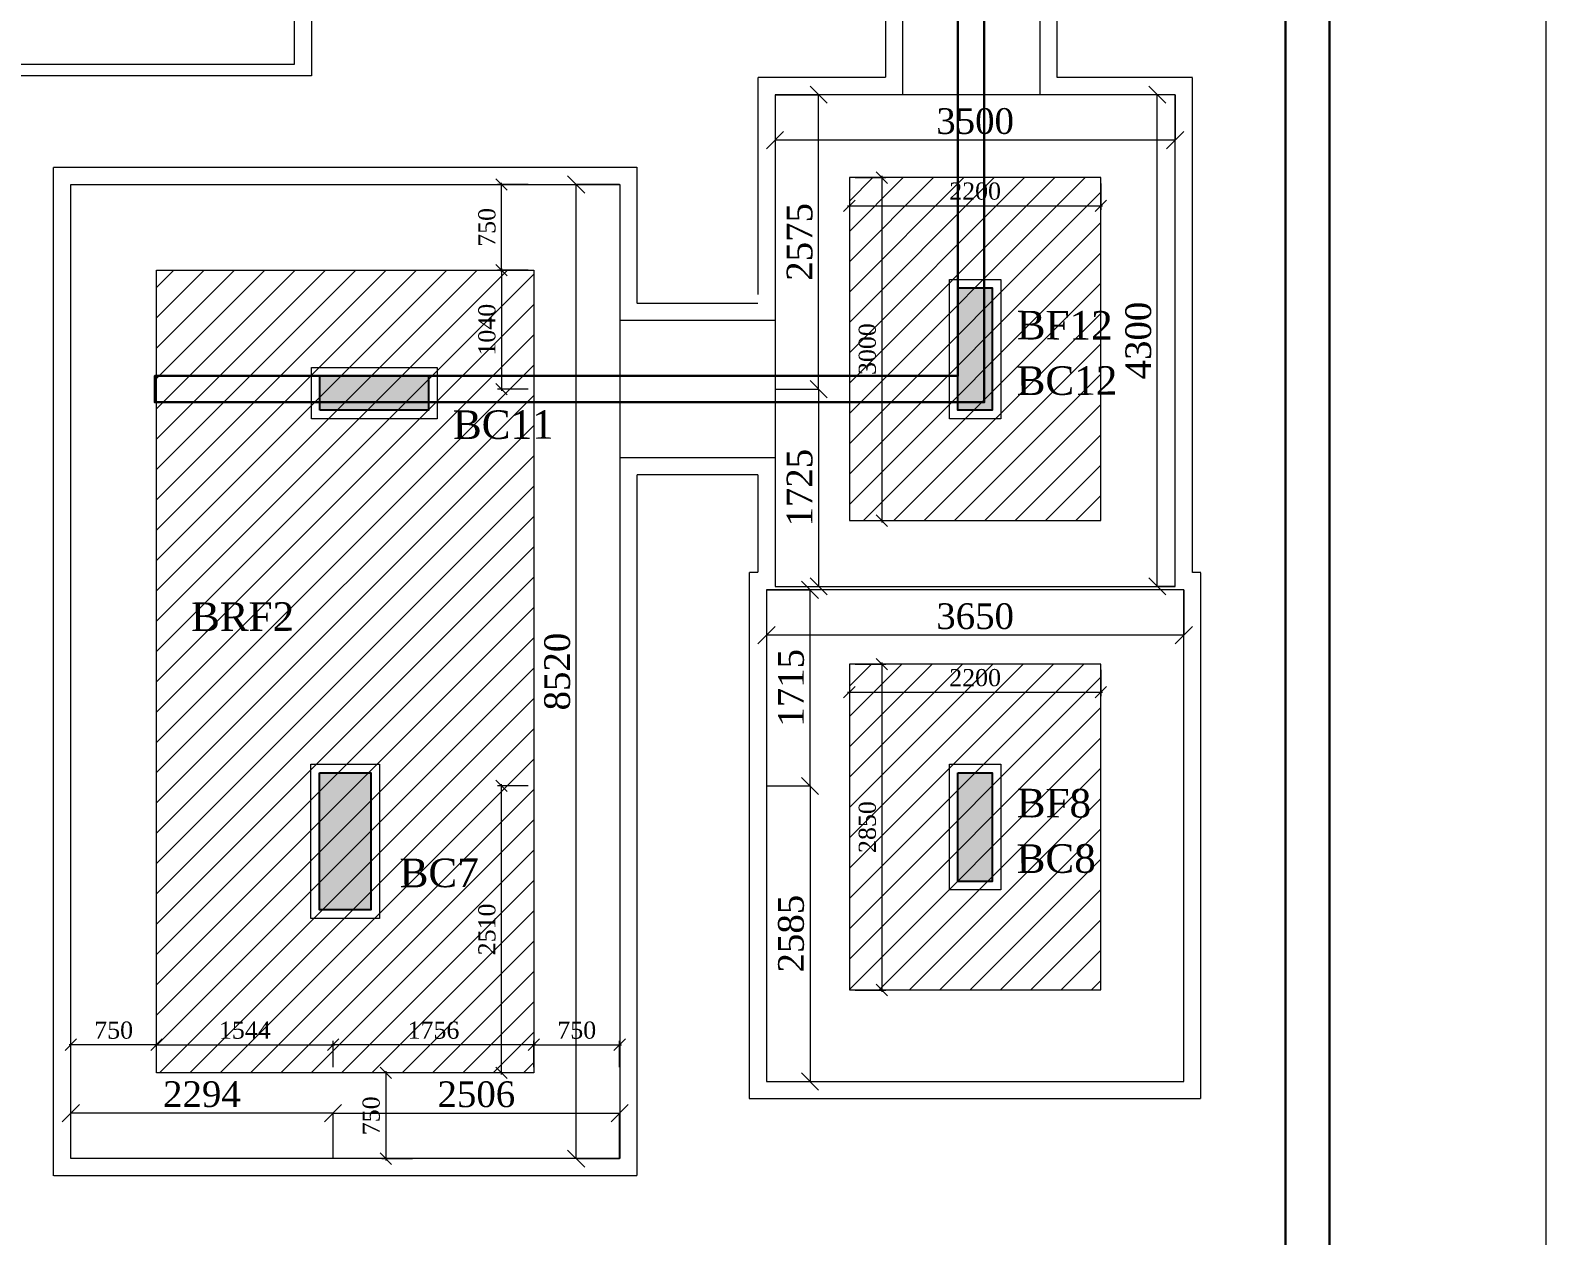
# Model space of a CAD drawing. Header units: inches. Extents: x 10943721 to 11147402, y -2794197 to -2693110.
# Drawn here: x 11032039 to 11045292, y -2724487 to -2713945 of the extents above; entities that cross this region are included whole.
import ezdxf

# ---------------------------------------------------------------- set-up
doc = ezdxf.new("R2010")
doc.units = ezdxf.units.IN
doc.header["$LTSCALE"] = 0.5
doc.header["$MEASUREMENT"] = 0
doc.header["$PDMODE"] = 34
doc.header["$PDSIZE"] = 50
doc.linetypes.add('HIDDEN', pattern=[9.525, 6.35, -3.175])
doc.layers.get('0').update_dxf_attribs({"lineweight": 0})
for name, color, linetype, lineweight in [('S-C0-UP TO B1', 4, 'Continuous', 30), ('S-C3-UP TO HP', 6, 'Continuous', 25), ('S-FOUND-PEDESTAL', 8, 'Continuous', 5), ('S-FOUND-TEXT COL', 7, 'Continuous', 0), ('S-FOUND-TEXT FOOTING', 7, 'Continuous', 0), ('S_FOUND_DIM', 7, 'Continuous', 9), ('S_FOUND_DIM-1', 7, 'Continuous', 9), ('S_FOUND_EXCAVATION', 253, 'HIDDEN', 5), ('S_FOUND_FOOTING', 7, 'Continuous', 15), ('S_FOUND_FOOTING-1', 7, 'Continuous', 9)]:
    doc.layers.add(name, color=color, linetype=linetype, lineweight=lineweight)
doc.layers.add('S_HATCH', color=250, linetype='Continuous', lineweight=5, transparency=0.5)
doc.styles.add('SHEET TEXT', font='times.ttf')
doc.styles.get("Standard").update_dxf_attribs({"font": 'times.ttf'})
doc.dimstyles.new('DIM FOOTING', dxfattribs={"dimtxt": 250, "dimasz": 150, "dimexe": 0.18, "dimexo": 0.0625, "dimgap": 50, "dimtad": 1, "dimtoh": 1, "dimdec": 0, "dimzin": 0, "dimdsep": 46, "dimtxsty": 'Standard', "dimblk": 'OBLIQUE', "dimcen": 0.09, "dimclrd": 256, "dimclre": 256, "dimclrt": 256, "dimadec": 0, "dimazin": 0, "dimtfac": 1, "dimtdec": 0, "dimtofl": 0, "dimtmove": 0, "dimatfit": 3, "dimfxl": 1, "dimtolj": 1, "dimtzin": 0, "dimlwd": -1, "dimlwe": -1, "dimarcsym": 0})
doc.dimstyles.new('S_DIM', dxfattribs={"dimtxt": 75, "dimasz": 35, "dimexe": 35, "dimexo": 50, "dimgap": 25, "dimtad": 1, "dimdec": 0, "dimzin": 0, "dimdsep": 46, "dimtxsty": 'Standard', "dimblk": 'OBLIQUE', "dimcen": 0.09, "dimdle": 15, "dimclrd": 256, "dimclre": 256, "dimclrt": 256, "dimadec": 0, "dimazin": 0, "dimtfac": 1, "dimtdec": 0, "dimtofl": 0, "dimtmove": 0, "dimatfit": 3, "dimfxl": 1, "dimtolj": 1, "dimtzin": 0, "dimlwd": -1, "dimlwe": -1, "dimarcsym": 0})

# ---------------------------------------------------------------- blocks, each defined once
blk = doc.blocks.new('_Oblique')
at = {"color": 0, "linetype": 'ByBlock', "lineweight": -2}
blk.add_line((-0.5, -0.5), (0.5, 0.5), dxfattribs=at)
blk = doc.blocks.new('*D160')
at = {"layer": 'Defpoints', "color": 0, "transparency": 16777216}
for p in [(11038477, -2718838), (11042127, -2718838), (11038477, -2719235)]:
    blk.add_point(p, dxfattribs=at)
at = {"layer": 'S_FOUND_DIM', "transparency": 16777216}
for p, q in [((11038477, -2718838), (11038477, -2719235)), ((11042127, -2718838), (11042127, -2719235)), ((11042127, -2719235), (11038477, -2719235))]:
    blk.add_line(p, q, dxfattribs=at)
at = {"layer": 'S_FOUND_DIM', "transparency": 16777216, "xscale": 150, "yscale": 150, "zscale": 150, "rotation": 180}
blk.add_blockref('_Oblique', (11038477, -2719235), dxfattribs=at)
at = {"layer": 'S_FOUND_DIM', "transparency": 16777216, "xscale": 150, "yscale": 150, "zscale": 150}
blk.add_blockref('_Oblique', (11042127, -2719235), dxfattribs=at)
at = {"layer": 'S_FOUND_DIM', "transparency": 16777216, "insert": (11040302, -2719070), "char_height": 225, "attachment_point": 5}
blk.add_mtext('\\A1;3650', dxfattribs=at)
blk = doc.blocks.new('*D161')
at = {"layer": 'Defpoints', "color": 0, "transparency": 16777216}
for p in [(11038477, -2718838), (11038858, -2718838), (11038477, -2720553)]:
    blk.add_point(p, dxfattribs=at)
at = {"layer": 'S_FOUND_DIM', "transparency": 16777216}
for p, q in [((11038477, -2718838), (11038858, -2718838)), ((11038858, -2720553), (11038858, -2718838)), ((11038477, -2720553), (11038858, -2720553))]:
    blk.add_line(p, q, dxfattribs=at)
at = {"layer": 'S_FOUND_DIM', "transparency": 16777216, "xscale": 150, "yscale": 150, "zscale": 150}
for p, rotation in [((11038858, -2718838), 90), ((11038858, -2720553), 270)]:
    blk.add_blockref('_Oblique', p, dxfattribs=dict(at, rotation=rotation))
at = {"layer": 'S_FOUND_DIM', "transparency": 16777216, "insert": (11038693, -2719695), "char_height": 225, "attachment_point": 5, "rotation": 90}
blk.add_mtext('\\A1;1715', dxfattribs=at)
blk = doc.blocks.new('*D162')
at = {"layer": 'Defpoints', "color": 0, "transparency": 16777216}
for p in [(11039202, -2719488), (11039202, -2722338), (11039486, -2722338)]:
    blk.add_point(p, dxfattribs=at)
at = {"layer": 'S_FOUND_DIM-1', "transparency": 16777216}
for p, q in [((11039252, -2719488), (11039521, -2719488)), ((11039486, -2719473), (11039486, -2722353)), ((11039252, -2722338), (11039521, -2722338))]:
    blk.add_line(p, q, dxfattribs=at)
at = {"layer": 'S_FOUND_DIM-1', "transparency": 16777216, "xscale": 100, "yscale": 100, "zscale": 100}
for p, rotation in [((11039486, -2719488), 90), ((11039486, -2722338), 270)]:
    blk.add_blockref('_Oblique', p, dxfattribs=dict(at, rotation=rotation))
at = {"layer": 'S_FOUND_DIM-1', "transparency": 16777216, "insert": (11039360, -2720913), "char_height": 150, "attachment_point": 5, "rotation": 90}
blk.add_mtext('\\A1;2850', dxfattribs=at)
blk = doc.blocks.new('*D163')
at = {"layer": 'Defpoints', "color": 0, "transparency": 16777216}
for p in [(11039202, -2719488), (11041402, -2719488), (11041402, -2719734)]:
    blk.add_point(p, dxfattribs=at)
at = {"layer": 'S_FOUND_DIM-1', "transparency": 16777216}
for p, q in [((11039202, -2719538), (11039202, -2719769)), ((11041402, -2719538), (11041402, -2719769)), ((11039187, -2719734), (11041417, -2719734))]:
    blk.add_line(p, q, dxfattribs=at)
at = {"layer": 'S_FOUND_DIM-1', "transparency": 16777216, "xscale": 100, "yscale": 100, "zscale": 100, "rotation": 180}
blk.add_blockref('_Oblique', (11039202, -2719734), dxfattribs=at)
at = {"layer": 'S_FOUND_DIM-1', "transparency": 16777216, "xscale": 100, "yscale": 100, "zscale": 100}
blk.add_blockref('_Oblique', (11041402, -2719734), dxfattribs=at)
at = {"layer": 'S_FOUND_DIM-1', "transparency": 16777216, "insert": (11040302, -2719607), "char_height": 150, "attachment_point": 5}
blk.add_mtext('\\A1;2200', dxfattribs=at)
blk = doc.blocks.new('*D166')
at = {"layer": 'Defpoints', "color": 0, "transparency": 16777216}
for p in [(11038552, -2714508), (11042052, -2714508), (11038552, -2714905)]:
    blk.add_point(p, dxfattribs=at)
at = {"layer": 'S_FOUND_DIM', "transparency": 16777216}
for p, q in [((11038552, -2714508), (11038552, -2714905)), ((11042052, -2714508), (11042052, -2714905)), ((11042052, -2714905), (11038552, -2714905))]:
    blk.add_line(p, q, dxfattribs=at)
at = {"layer": 'S_FOUND_DIM', "transparency": 16777216, "xscale": 150, "yscale": 150, "zscale": 150, "rotation": 180}
blk.add_blockref('_Oblique', (11038552, -2714905), dxfattribs=at)
at = {"layer": 'S_FOUND_DIM', "transparency": 16777216, "xscale": 150, "yscale": 150, "zscale": 150}
blk.add_blockref('_Oblique', (11042052, -2714905), dxfattribs=at)
at = {"layer": 'S_FOUND_DIM', "transparency": 16777216, "insert": (11040302, -2714740), "char_height": 225, "attachment_point": 5}
blk.add_mtext('\\A1;3500', dxfattribs=at)
blk = doc.blocks.new('*D167')
at = {"layer": 'Defpoints', "color": 0, "transparency": 16777216}
for p in [(11038552, -2714508), (11038933, -2714508), (11038552, -2717083)]:
    blk.add_point(p, dxfattribs=at)
at = {"layer": 'S_FOUND_DIM', "transparency": 16777216}
for p, q in [((11038552, -2714508), (11038933, -2714508)), ((11038933, -2717083), (11038933, -2714508)), ((11038552, -2717083), (11038933, -2717083))]:
    blk.add_line(p, q, dxfattribs=at)
at = {"layer": 'S_FOUND_DIM', "transparency": 16777216, "xscale": 150, "yscale": 150, "zscale": 150}
for p, rotation in [((11038933, -2714508), 90), ((11038933, -2717083), 270)]:
    blk.add_blockref('_Oblique', p, dxfattribs=dict(at, rotation=rotation))
at = {"layer": 'S_FOUND_DIM', "transparency": 16777216, "insert": (11038768, -2715795), "char_height": 225, "attachment_point": 5, "rotation": 90}
blk.add_mtext('\\A1;2575', dxfattribs=at)
blk = doc.blocks.new('*D168')
at = {"layer": 'Defpoints', "color": 0, "transparency": 16777216}
for p in [(11039202, -2715233), (11039202, -2718233), (11039486, -2718233)]:
    blk.add_point(p, dxfattribs=at)
at = {"layer": 'S_FOUND_DIM-1', "transparency": 16777216}
for p, q in [((11039486, -2715218), (11039486, -2718248)), ((11039252, -2715233), (11039521, -2715233)), ((11039252, -2718233), (11039521, -2718233))]:
    blk.add_line(p, q, dxfattribs=at)
at = {"layer": 'S_FOUND_DIM-1', "transparency": 16777216, "xscale": 100, "yscale": 100, "zscale": 100}
for p, rotation in [((11039486, -2715233), 90), ((11039486, -2718233), 270)]:
    blk.add_blockref('_Oblique', p, dxfattribs=dict(at, rotation=rotation))
at = {"layer": 'S_FOUND_DIM-1', "transparency": 16777216, "insert": (11039360, -2716733), "char_height": 150, "attachment_point": 5, "rotation": 90}
blk.add_mtext('\\A1;3000', dxfattribs=at)
blk = doc.blocks.new('*D169')
at = {"layer": 'Defpoints', "color": 0, "transparency": 16777216}
for p in [(11039202, -2715233), (11041402, -2715233), (11041402, -2715479)]:
    blk.add_point(p, dxfattribs=at)
at = {"layer": 'S_FOUND_DIM-1', "transparency": 16777216}
for p, q in [((11039202, -2715283), (11039202, -2715514)), ((11041402, -2715283), (11041402, -2715514)), ((11039187, -2715479), (11041417, -2715479))]:
    blk.add_line(p, q, dxfattribs=at)
at = {"layer": 'S_FOUND_DIM-1', "transparency": 16777216, "xscale": 100, "yscale": 100, "zscale": 100, "rotation": 180}
blk.add_blockref('_Oblique', (11039202, -2715479), dxfattribs=at)
at = {"layer": 'S_FOUND_DIM-1', "transparency": 16777216, "xscale": 100, "yscale": 100, "zscale": 100}
blk.add_blockref('_Oblique', (11041402, -2715479), dxfattribs=at)
at = {"layer": 'S_FOUND_DIM-1', "transparency": 16777216, "insert": (11040302, -2715352), "char_height": 150, "attachment_point": 5}
blk.add_mtext('\\A1;2200', dxfattribs=at)
blk = doc.blocks.new('*D276')
at = {"layer": 'Defpoints', "color": 0, "transparency": 16777216}
for p in [(11037193, -2723415), (11034687, -2723813), (11037193, -2723813)]:
    blk.add_point(p, dxfattribs=at)
at = {"layer": 'S_FOUND_DIM', "transparency": 16777216}
for p, q in [((11034687, -2723812), (11034687, -2723415)), ((11034687, -2723415), (11037193, -2723415)), ((11037193, -2723812), (11037193, -2723415))]:
    blk.add_line(p, q, dxfattribs=at)
at = {"layer": 'S_FOUND_DIM', "transparency": 16777216, "xscale": 150, "yscale": 150, "zscale": 150, "rotation": 180}
blk.add_blockref('_Oblique', (11034687, -2723415), dxfattribs=at)
at = {"layer": 'S_FOUND_DIM', "transparency": 16777216, "xscale": 150, "yscale": 150, "zscale": 150}
blk.add_blockref('_Oblique', (11037193, -2723415), dxfattribs=at)
at = {"layer": 'S_FOUND_DIM', "transparency": 16777216, "insert": (11035940, -2723251), "char_height": 225, "attachment_point": 5}
blk.add_mtext('\\A1;2506', dxfattribs=at)
blk = doc.blocks.new('*D277')
at = {"layer": 'Defpoints', "color": 0, "transparency": 16777216}
for p in [(11036813, -2715293), (11037193, -2715293), (11037193, -2723813)]:
    blk.add_point(p, dxfattribs=at)
at = {"layer": 'S_FOUND_DIM', "transparency": 16777216}
for p, q in [((11037193, -2715293), (11036812, -2715293)), ((11036813, -2723813), (11036813, -2715293)), ((11037193, -2723813), (11036812, -2723813))]:
    blk.add_line(p, q, dxfattribs=at)
at = {"layer": 'S_FOUND_DIM', "transparency": 16777216, "xscale": 150, "yscale": 150, "zscale": 150}
for p, rotation in [((11036813, -2715293), 90), ((11036813, -2723813), 270)]:
    blk.add_blockref('_Oblique', p, dxfattribs=dict(at, rotation=rotation))
at = {"layer": 'S_FOUND_DIM', "transparency": 16777216, "insert": (11036648, -2719553), "char_height": 225, "attachment_point": 5, "rotation": 90}
blk.add_mtext('\\A1;8520', dxfattribs=at)
blk = doc.blocks.new('*D278')
at = {"layer": 'Defpoints', "color": 0, "transparency": 16777216}
for p in [(11036160, -2720553), (11036443, -2720553), (11036443, -2723063)]:
    blk.add_point(p, dxfattribs=at)
at = {"layer": 'S_FOUND_DIM-1', "transparency": 16777216}
for p, q in [((11036393, -2720553), (11036125, -2720553)), ((11036160, -2723078), (11036160, -2720538)), ((11036393, -2723063), (11036125, -2723063))]:
    blk.add_line(p, q, dxfattribs=at)
at = {"layer": 'S_FOUND_DIM-1', "transparency": 16777216, "xscale": 100, "yscale": 100, "zscale": 100}
for p, rotation in [((11036160, -2720553), 90), ((11036160, -2723063), 270)]:
    blk.add_blockref('_Oblique', p, dxfattribs=dict(at, rotation=rotation))
at = {"layer": 'S_FOUND_DIM-1', "transparency": 16777216, "insert": (11036033, -2721808), "char_height": 150, "attachment_point": 5, "rotation": 90}
blk.add_mtext('\\A1;2510', dxfattribs=at)
blk = doc.blocks.new('*D279')
at = {"layer": 'Defpoints', "color": 0, "transparency": 16777216}
for p in [(11034687, -2722816), (11034687, -2723063), (11036443, -2723063)]:
    blk.add_point(p, dxfattribs=at)
at = {"layer": 'S_FOUND_DIM-1', "transparency": 16777216}
for p, q in [((11036458, -2722816), (11034672, -2722816)), ((11034687, -2723013), (11034687, -2722781)), ((11036443, -2723013), (11036443, -2722781))]:
    blk.add_line(p, q, dxfattribs=at)
at = {"layer": 'S_FOUND_DIM-1', "transparency": 16777216, "xscale": 100, "yscale": 100, "zscale": 100, "rotation": 180}
blk.add_blockref('_Oblique', (11034687, -2722816), dxfattribs=at)
at = {"layer": 'S_FOUND_DIM-1', "transparency": 16777216, "xscale": 100, "yscale": 100, "zscale": 100}
blk.add_blockref('_Oblique', (11036443, -2722816), dxfattribs=at)
at = {"layer": 'S_FOUND_DIM-1', "transparency": 16777216, "insert": (11035565, -2722690), "char_height": 150, "attachment_point": 5}
blk.add_mtext('\\A1;1756', dxfattribs=at)
blk = doc.blocks.new('*D280')
at = {"layer": 'Defpoints', "color": 0, "transparency": 16777216}
for p in [(11037193, -2722816), (11036443, -2723063), (11037193, -2723063)]:
    blk.add_point(p, dxfattribs=at)
at = {"layer": 'S_FOUND_DIM-1', "transparency": 16777216}
for p, q in [((11036428, -2722816), (11037208, -2722816)), ((11036443, -2723013), (11036443, -2722781)), ((11037193, -2723013), (11037193, -2722781))]:
    blk.add_line(p, q, dxfattribs=at)
at = {"layer": 'S_FOUND_DIM-1', "transparency": 16777216, "xscale": 100, "yscale": 100, "zscale": 100, "rotation": 180}
blk.add_blockref('_Oblique', (11036443, -2722816), dxfattribs=at)
at = {"layer": 'S_FOUND_DIM-1', "transparency": 16777216, "xscale": 100, "yscale": 100, "zscale": 100}
blk.add_blockref('_Oblique', (11037193, -2722816), dxfattribs=at)
at = {"layer": 'S_FOUND_DIM-1', "transparency": 16777216, "insert": (11036818, -2722690), "char_height": 150, "attachment_point": 5}
blk.add_mtext('\\A1;750', dxfattribs=at)
blk = doc.blocks.new('*D281')
at = {"layer": 'Defpoints', "color": 0, "transparency": 16777216}
for p in [(11035431, -2723063), (11035148, -2723813), (11035431, -2723813)]:
    blk.add_point(p, dxfattribs=at)
at = {"layer": 'S_FOUND_DIM-1', "transparency": 16777216}
for p, q in [((11035381, -2723063), (11035113, -2723063)), ((11035148, -2723048), (11035148, -2723828)), ((11035381, -2723813), (11035113, -2723813))]:
    blk.add_line(p, q, dxfattribs=at)
at = {"layer": 'S_FOUND_DIM-1', "transparency": 16777216, "xscale": 100, "yscale": 100, "zscale": 100}
for p, rotation in [((11035148, -2723063), 90), ((11035148, -2723813), 270)]:
    blk.add_blockref('_Oblique', p, dxfattribs=dict(at, rotation=rotation))
at = {"layer": 'S_FOUND_DIM-1', "transparency": 16777216, "insert": (11035021, -2723438), "char_height": 150, "attachment_point": 5, "rotation": 90}
blk.add_mtext('\\A1;750', dxfattribs=at)
blk = doc.blocks.new('*D282')
at = {"layer": 'Defpoints', "color": 0, "transparency": 16777216}
for p in [(11034687, -2722816), (11033143, -2723063), (11034687, -2723063)]:
    blk.add_point(p, dxfattribs=at)
at = {"layer": 'S_FOUND_DIM-1', "transparency": 16777216}
for p, q in [((11033128, -2722816), (11034702, -2722816)), ((11033143, -2723013), (11033143, -2722781)), ((11034687, -2723013), (11034687, -2722781))]:
    blk.add_line(p, q, dxfattribs=at)
at = {"layer": 'S_FOUND_DIM-1', "transparency": 16777216, "xscale": 100, "yscale": 100, "zscale": 100, "rotation": 180}
blk.add_blockref('_Oblique', (11033143, -2722816), dxfattribs=at)
at = {"layer": 'S_FOUND_DIM-1', "transparency": 16777216, "xscale": 100, "yscale": 100, "zscale": 100}
blk.add_blockref('_Oblique', (11034687, -2722816), dxfattribs=at)
at = {"layer": 'S_FOUND_DIM-1', "transparency": 16777216, "insert": (11033915, -2722690), "char_height": 150, "attachment_point": 5}
blk.add_mtext('\\A1;1544', dxfattribs=at)
blk = doc.blocks.new('*D283')
at = {"layer": 'Defpoints', "color": 0, "transparency": 16777216}
for p in [(11032393, -2722816), (11032393, -2723063), (11033143, -2723063)]:
    blk.add_point(p, dxfattribs=at)
at = {"layer": 'S_FOUND_DIM-1', "transparency": 16777216}
for p, q in [((11033158, -2722816), (11032378, -2722816)), ((11032393, -2723013), (11032393, -2722781)), ((11033143, -2723013), (11033143, -2722781))]:
    blk.add_line(p, q, dxfattribs=at)
at = {"layer": 'S_FOUND_DIM-1', "transparency": 16777216, "xscale": 100, "yscale": 100, "zscale": 100, "rotation": 180}
blk.add_blockref('_Oblique', (11032393, -2722816), dxfattribs=at)
at = {"layer": 'S_FOUND_DIM-1', "transparency": 16777216, "xscale": 100, "yscale": 100, "zscale": 100}
blk.add_blockref('_Oblique', (11033143, -2722816), dxfattribs=at)
at = {"layer": 'S_FOUND_DIM-1', "transparency": 16777216, "insert": (11032768, -2722690), "char_height": 150, "attachment_point": 5}
blk.add_mtext('\\A1;750', dxfattribs=at)
blk = doc.blocks.new('*D284')
at = {"layer": 'Defpoints', "color": 0, "transparency": 16777216}
for p in [(11036443, -2716043), (11036160, -2717083), (11036443, -2717083)]:
    blk.add_point(p, dxfattribs=at)
at = {"layer": 'S_FOUND_DIM-1', "transparency": 16777216}
for p, q in [((11036393, -2716043), (11036125, -2716043)), ((11036160, -2716028), (11036160, -2717098)), ((11036393, -2717083), (11036125, -2717083))]:
    blk.add_line(p, q, dxfattribs=at)
at = {"layer": 'S_FOUND_DIM-1', "transparency": 16777216, "xscale": 100, "yscale": 100, "zscale": 100}
for p, rotation in [((11036160, -2716043), 90), ((11036160, -2717083), 270)]:
    blk.add_blockref('_Oblique', p, dxfattribs=dict(at, rotation=rotation))
at = {"layer": 'S_FOUND_DIM-1', "transparency": 16777216, "insert": (11036033, -2716563), "char_height": 150, "attachment_point": 5, "rotation": 90}
blk.add_mtext('\\A1;1040', dxfattribs=at)
blk = doc.blocks.new('*D285')
at = {"layer": 'Defpoints', "color": 0, "transparency": 16777216}
for p in [(11036160, -2715293), (11036443, -2715293), (11036443, -2716043)]:
    blk.add_point(p, dxfattribs=at)
at = {"layer": 'S_FOUND_DIM-1', "transparency": 16777216}
for p, q in [((11036393, -2715293), (11036125, -2715293)), ((11036160, -2716058), (11036160, -2715278)), ((11036393, -2716043), (11036125, -2716043))]:
    blk.add_line(p, q, dxfattribs=at)
at = {"layer": 'S_FOUND_DIM-1', "transparency": 16777216, "xscale": 100, "yscale": 100, "zscale": 100}
for p, rotation in [((11036160, -2715293), 90), ((11036160, -2716043), 270)]:
    blk.add_blockref('_Oblique', p, dxfattribs=dict(at, rotation=rotation))
at = {"layer": 'S_FOUND_DIM-1', "transparency": 16777216, "insert": (11036033, -2715668), "char_height": 150, "attachment_point": 5, "rotation": 90}
blk.add_mtext('\\A1;750', dxfattribs=at)
blk = doc.blocks.new('*D286')
at = {"layer": 'Defpoints', "color": 0, "transparency": 16777216}
for p in [(11032393, -2723415), (11032393, -2723813), (11034687, -2723813)]:
    blk.add_point(p, dxfattribs=at)
at = {"layer": 'S_FOUND_DIM', "transparency": 16777216}
for p, q in [((11032393, -2723812), (11032393, -2723415)), ((11034687, -2723415), (11032393, -2723415)), ((11034687, -2723812), (11034687, -2723415))]:
    blk.add_line(p, q, dxfattribs=at)
at = {"layer": 'S_FOUND_DIM', "transparency": 16777216, "xscale": 150, "yscale": 150, "zscale": 150, "rotation": 180}
blk.add_blockref('_Oblique', (11032393, -2723415), dxfattribs=at)
at = {"layer": 'S_FOUND_DIM', "transparency": 16777216, "xscale": 150, "yscale": 150, "zscale": 150}
blk.add_blockref('_Oblique', (11034687, -2723415), dxfattribs=at)
at = {"layer": 'S_FOUND_DIM', "transparency": 16777216, "insert": (11033540, -2723250), "char_height": 225, "attachment_point": 5}
blk.add_mtext('\\A1;2294', dxfattribs=at)
blk = doc.blocks.new('*D287')
at = {"layer": 'Defpoints', "color": 0, "transparency": 16777216}
for p in [(11038477, -2720553), (11038477, -2723138), (11038858, -2723138)]:
    blk.add_point(p, dxfattribs=at)
at = {"layer": 'S_FOUND_DIM', "transparency": 16777216}
for p, q in [((11038477, -2720553), (11038858, -2720553)), ((11038858, -2720553), (11038858, -2723138)), ((11038477, -2723138), (11038858, -2723138))]:
    blk.add_line(p, q, dxfattribs=at)
at = {"layer": 'S_FOUND_DIM', "transparency": 16777216, "xscale": 150, "yscale": 150, "zscale": 150}
for p, rotation in [((11038858, -2720553), 90), ((11038858, -2723138), 270)]:
    blk.add_blockref('_Oblique', p, dxfattribs=dict(at, rotation=rotation))
at = {"layer": 'S_FOUND_DIM', "transparency": 16777216, "insert": (11038693, -2721845), "char_height": 225, "attachment_point": 5, "rotation": 90}
blk.add_mtext('\\A1;2585', dxfattribs=at)
blk = doc.blocks.new('*D288')
at = {"layer": 'Defpoints', "color": 0, "transparency": 16777216}
for p in [(11038552, -2717083), (11038552, -2718808), (11038933, -2718808)]:
    blk.add_point(p, dxfattribs=at)
at = {"layer": 'S_FOUND_DIM', "transparency": 16777216}
for p, q in [((11038552, -2717083), (11038933, -2717083)), ((11038933, -2717083), (11038933, -2718808)), ((11038552, -2718808), (11038933, -2718808))]:
    blk.add_line(p, q, dxfattribs=at)
at = {"layer": 'S_FOUND_DIM', "transparency": 16777216, "xscale": 150, "yscale": 150, "zscale": 150}
for p, rotation in [((11038933, -2717083), 90), ((11038933, -2718808), 270)]:
    blk.add_blockref('_Oblique', p, dxfattribs=dict(at, rotation=rotation))
at = {"layer": 'S_FOUND_DIM', "transparency": 16777216, "insert": (11038768, -2717945), "char_height": 225, "attachment_point": 5, "rotation": 90}
blk.add_mtext('\\A1;1725', dxfattribs=at)
blk = doc.blocks.new('*D300')
at = {"layer": 'Defpoints', "color": 0, "transparency": 16777216}
for p in [(11041895, -2714508), (11042052, -2714508), (11042052, -2718808)]:
    blk.add_point(p, dxfattribs=at)
at = {"layer": 'S_FOUND_DIM', "transparency": 16777216}
for p, q in [((11042052, -2714508), (11041894, -2714508)), ((11041895, -2718808), (11041895, -2714508)), ((11042052, -2718808), (11041894, -2718808))]:
    blk.add_line(p, q, dxfattribs=at)
at = {"layer": 'S_FOUND_DIM', "transparency": 16777216, "xscale": 150, "yscale": 150, "zscale": 150}
for p, rotation in [((11041895, -2714508), 90), ((11041895, -2718808), 270)]:
    blk.add_blockref('_Oblique', p, dxfattribs=dict(at, rotation=rotation))
at = {"layer": 'S_FOUND_DIM', "transparency": 16777216, "insert": (11041730, -2716658), "char_height": 225, "attachment_point": 5, "rotation": 90}
blk.add_mtext('\\A1;4300', dxfattribs=at)

msp = doc.modelspace()

# ---------------------------------------------------------------- hatches: boundary and pattern name
at = {"layer": 'S-C3-UP TO HP'}
h = msp.add_hatch(color=250, dxfattribs=at)
h.dxf.hatch_style = 1
h.paths.add_polyline_path([(11040152, -2716197.5), (11040452, -2716197.5), (11040452, -2717267.5), (11040152, -2717267.5)])
h = msp.add_hatch(color=250, dxfattribs=at)
h.dxf.hatch_style = 1
h.paths.add_polyline_path([(11034572, -2717267.5), (11034572, -2716967.5), (11035522, -2716967.5), (11035522, -2717267.5)])
h = msp.add_hatch(color=250, dxfattribs=at)
h.dxf.hatch_style = 1
h.paths.add_polyline_path([(11034568.4, -2720437.5), (11034568.4, -2721637.5), (11035018.4, -2721637.5), (11035018.4, -2720437.5)])
h = msp.add_hatch(color=250, dxfattribs=at)
h.dxf.hatch_style = 1
h.paths.add_polyline_path([(11040152, -2720437.5), (11040452, -2720437.5), (11040452, -2721387.5), (11040152, -2721387.5)])
at = {"layer": 'S_HATCH'}
h = msp.add_hatch(dxfattribs=at)
h.set_pattern_fill('ANSI31', color=250, scale=1500)
h.paths.add_polyline_path([(11039477, -2708442.5), (11039477, -2710742.5), (11041127, -2710742.5), (11041127, -2708442.5)])
h.paths.add_polyline_path([(11039477, -2702502.5), (11039477, -2704802.5), (11041127, -2704802.5), (11041127, -2702502.5)])
h.paths.add_polyline_path([(11036443.4, -2716042.5), (11036443.4, -2723062.5), (11033143.4, -2723062.5), (11033143.4, -2716042.5)])
h.paths.add_polyline_path([(11028467, -2711292.5), (11033747, -2711292.5), (11033747, -2713392.5), (11028467, -2713392.5)])
h.paths.add_polyline_path([(11030092, -2704737.5), (11032742, -2704737.5), (11032742, -2702737.5), (11030092, -2702737.5)])
h.paths.add_polyline_path([(11039477, -2695302.5), (11039477, -2697602.5), (11041127, -2697602.5), (11041127, -2695302.5)])
h.paths.add_polyline_path([(11035762, -2697127.5), (11038312, -2697127.5), (11038312, -2695227.5), (11035762, -2695227.5)])
h.paths.add_polyline_path([(11030792, -2697127.5), (11033342, -2697127.5), (11033342, -2695227.5), (11030792, -2695227.5)])
h.paths.add_polyline_path([(11025892, -2697127.5), (11028442, -2697127.5), (11028442, -2695227.5), (11025892, -2695227.5)])
h.paths.add_polyline_path([(11020962, -2697127.5), (11023512, -2697127.5), (11023512, -2695227.5), (11020962, -2695227.5)])
h.paths.add_polyline_path([(11020812, -2706587.5), (11024212, -2706587.5), (11024212, -2704387.5), (11020812, -2704387.5)])
h.paths.add_polyline_path([(11020812, -2710417.5), (11024212, -2710417.5), (11024212, -2708217.5), (11020812, -2708217.5)])
h.paths.add_polyline_path([(11020812, -2715232.5), (11020812, -2718232.5), (11023012, -2718232.5), (11023012, -2715232.5)])
h.paths.add_polyline_path([(11039202, -2715232.5), (11039202, -2718232.5), (11041402, -2718232.5), (11041402, -2715232.5)])
h.paths.add_polyline_path([(11025767, -2716042.5), (11025767, -2723062.5), (11029067, -2723062.5), (11029067, -2716042.5)])
h.paths.add_polyline_path([(11039202, -2719487.5), (11039202, -2722337.5), (11041402, -2722337.5), (11041402, -2719487.5)])
h.paths.add_polyline_path([(11020812, -2719487.5), (11020812, -2722337.5), (11023012, -2722337.5), (11023012, -2719487.5)])
h.paths.add_polyline_path([(11039102, -2728387.5), (11039102, -2731137.5), (11041352, -2731137.5), (11041352, -2728387.5)])
h.paths.add_polyline_path([(11020862, -2728387.5), (11020862, -2731137.5), (11023112, -2731137.5), (11023112, -2728387.5)])

# ---------------------------------------------------------------- linework, layer by layer
at = {"color": 1}
msp.add_lwpolyline([(11016019.1, -2693110.2), (11045291.9, -2693110.2), (11045291.9, -2787453.4), (11016019.1, -2787453.4)], close=True, dxfattribs=at)
at = {"layer": 'S-C0-UP TO B1'}
for points in [[(11043402, -2785947.5), (11043402, -2694127.5), (11017527.3, -2694127.5), (11017527.3, -2785947.5)], [(11043016.5, -2785544.7), (11043016.5, -2694524.7), (11017941.7, -2694524.7), (11017941.7, -2785544.7)]]:
    msp.add_lwpolyline(points, close=True, dxfattribs=at)
at = {"layer": 'S-C0-UP TO B1', "color": 7}
msp.add_lwpolyline([(11032872, -2712467.5), (11034682, -2712467.5, 0.4142136), (11036682, -2710467.5), (11036682, -2696327.5), (11040152, -2696327.5), (11040152, -2716967.5), (11033127, -2716967.5), (11033127, -2717197.5), (11040382, -2717197.5), (11040382, -2696097.5), (11036452, -2696097.5), (11036452, -2710467.5, -0.4142136), (11034682, -2712237.5), (11032872, -2712237.5)], format="xyb", dxfattribs=at)
at = {"layer": 'S-C3-UP TO HP'}
for points in [[(11040152, -2716197.5), (11040452, -2716197.5), (11040452, -2717267.5), (11040152, -2717267.5)], [(11034572, -2717267.5), (11034572, -2716967.5), (11035522, -2716967.5), (11035522, -2717267.5)], [(11040152, -2720437.5), (11040452, -2720437.5), (11040452, -2721387.5), (11040152, -2721387.5)]]:
    msp.add_lwpolyline(points, close=True, dxfattribs=at)
at = {"layer": 'S-C3-UP TO HP', "color": 4}
msp.add_lwpolyline([(11034568.4, -2720437.5), (11035018.4, -2720437.5), (11035018.4, -2721637.5), (11034568.4, -2721637.5)], close=True, dxfattribs=at)
at = {"layer": 'S-FOUND-PEDESTAL'}
for points in [[(11040077, -2716122.5), (11040527, -2716122.5), (11040527, -2717342.5), (11040077, -2717342.5)], [(11034497, -2717342.5), (11034497, -2716892.5), (11035597, -2716892.5), (11035597, -2717342.5)], [(11034493.4, -2720362.5), (11035093.4, -2720362.5), (11035093.4, -2721712.5), (11034493.4, -2721712.5)], [(11040077, -2720362.5), (11040527, -2720362.5), (11040527, -2721462.5), (11040077, -2721462.5)]]:
    msp.add_lwpolyline(points, close=True, dxfattribs=at)
at = {"layer": 'S_FOUND_EXCAVATION'}
for points in [[(11034497, -2713367.5), (11034497, -2714342.5), (11027717, -2714342.5), (11027717, -2710692.5)], [(11039517, -2711617.5), (11039517, -2714357.5)], [(11041017, -2711617.5), (11041017, -2714357.5)], [(11039517, -2714357.5), (11038402, -2714357.5), (11038402, -2716257.5)], [(11042202, -2718687.5), (11042202, -2714357.5), (11041017, -2714357.5)], [(11037343.4, -2717832.5), (11037343.4, -2723962.5), (11032243.4, -2723962.5), (11032243.4, -2715142.5), (11037343.4, -2715142.5), (11037343.4, -2716332.5)], [(11038402, -2716332.5), (11037343.4, -2716332.5)], [(11038402, -2717832.5), (11037343.4, -2717832.5)], [(11038402, -2717832.5), (11038402, -2718687.5)], [(11038402, -2718687.5), (11038327, -2718687.5), (11038327, -2723287.5), (11042277, -2723287.5), (11042277, -2718687.5), (11042202, -2718687.5)]]:
    msp.add_lwpolyline(points, dxfattribs=at)
at = {"layer": 'S_FOUND_FOOTING', "color": 4}
msp.add_lwpolyline([(11034347, -2713217.5), (11034347, -2714242.5), (11027867, -2714242.5), (11027867, -2710692.5), (11034347, -2710692.5), (11034347, -2711417.5)], dxfattribs=at)
at = {"layer": 'S_FOUND_FOOTING', "color": 31}
for points in [[(11039667, -2711467.5), (11039667, -2714507.5)], [(11040867, -2711467.5), (11040867, -2714507.5)], [(11038552, -2716482.5), (11037193.4, -2716482.5)], [(11038552, -2717682.5), (11037193.4, -2717682.5)]]:
    msp.add_lwpolyline(points, dxfattribs=at)
at = {"layer": 'S_FOUND_FOOTING', "color": 11}
msp.add_lwpolyline([(11038552, -2714507.5), (11038552, -2718807.5), (11042052, -2718807.5), (11042052, -2714507.5)], close=True, dxfattribs=at)
at = {"layer": 'S_FOUND_FOOTING', "color": 202}
msp.add_lwpolyline([(11037193.4, -2715292.5), (11037193.4, -2723812.5), (11032393.4, -2723812.5), (11032393.4, -2715292.5)], close=True, dxfattribs=at)
at = {"layer": 'S_FOUND_FOOTING', "color": 4}
msp.add_lwpolyline([(11038477, -2718837.5), (11038477, -2723137.5), (11042127, -2723137.5), (11042127, -2718837.5)], close=True, dxfattribs=at)
at = {"layer": 'S_FOUND_FOOTING-1', "color": 11}
msp.add_lwpolyline([(11039202, -2715232.5), (11039202, -2718232.5), (11041402, -2718232.5), (11041402, -2715232.5)], close=True, dxfattribs=at)
at = {"layer": 'S_FOUND_FOOTING-1', "color": 202}
msp.add_lwpolyline([(11036443.4, -2716042.5), (11036443.4, -2723062.5), (11033143.4, -2723062.5), (11033143.4, -2716042.5)], close=True, dxfattribs=at)
at = {"layer": 'S_FOUND_FOOTING-1', "color": 4}
msp.add_lwpolyline([(11039202, -2719487.5), (11039202, -2722337.5), (11041402, -2722337.5), (11041402, -2719487.5)], close=True, dxfattribs=at)

# ---------------------------------------------------------------- texts
at = {"layer": 'S-FOUND-TEXT COL', "color": 6, "style": 'SHEET TEXT'}
for s, p in [('BC12', (11040665.2, -2717134.3)), ('BC11', (11035735.2, -2717519.3)), ('BC8', (11040665.2, -2721314.3))]:
    msp.add_text(s, height=250, rotation=0.15396, dxfattribs=at).set_placement(p)
at = {"layer": 'S-FOUND-TEXT COL', "color": 4, "style": 'SHEET TEXT'}
msp.add_text('BC7', height=250, rotation=0.15396, dxfattribs=at).set_placement((11035269.1, -2721439.3))
at = {"layer": 'S-FOUND-TEXT FOOTING', "color": 11, "style": 'SHEET TEXT'}
msp.add_text('BF12', height=250, rotation=359.84604, dxfattribs=at).set_placement((11040665.2, -2716647.8))
at = {"layer": 'S-FOUND-TEXT FOOTING', "color": 202, "style": 'SHEET TEXT'}
msp.add_text('BRF2', height=250, rotation=0.15396, dxfattribs=at).set_placement((11033444.6, -2719198.9))
at = {"layer": 'S-FOUND-TEXT FOOTING', "color": 4, "style": 'SHEET TEXT'}
msp.add_text('BF8', height=250, rotation=359.84604, dxfattribs=at).set_placement((11040665.2, -2720827.8))

# ---------------------------------------------------------------- dimensions: what is measured, and where the dimension line sits
at = {"layer": 'S_FOUND_DIM'}
for base, p1, p2, angle, picture, middle in [((11038552, -2714904.9), (11042052, -2714507.5), (11038552, -2714507.5), 180, '*D166', (11040302, -2714740.4)), ((11038932.9, -2714507.5), (11038552, -2717082.5), (11038552, -2714507.5), 90, '*D167', (11038768.1, -2715795)), ((11041894.5, -2714507.5), (11042052, -2718807.5), (11042052, -2714507.5), 90, '*D300', (11041730.1, -2716657.5)), ((11036812.5, -2715292.5), (11037193.4, -2723812.5), (11037193.4, -2715292.5), 90, '*D277', (11036648.1, -2719552.5)), ((11038932.9, -2718807.5), (11038552, -2717082.5), (11038552, -2718807.5), 270, '*D288', (11038768.1, -2717945)), ((11038857.9, -2718837.5), (11038477, -2720552.5), (11038477, -2718837.5), 90, '*D161', (11038693.1, -2719695)), ((11038477, -2719234.9), (11042127, -2718837.5), (11038477, -2718837.5), 180, '*D160', (11040302, -2719070.4)), ((11038857.9, -2723137.5), (11038477, -2720552.5), (11038477, -2723137.5), 270, '*D287', (11038693.4, -2721845)), ((11032393.4, -2723415.1), (11034687, -2723812.5), (11032393.4, -2723812.5), 180, '*D286', (11033540.2, -2723250.4))]:
    dim = msp.add_linear_dim(base=base, p1=p1, p2=p2, angle=angle, dimstyle='DIM FOOTING', override={"dimtxt": 225}, dxfattribs=at)
    dim.commit()
    dim.dimension.update_dxf_attribs({"geometry": picture, "text_midpoint": middle})
dim = msp.add_linear_dim(base=(11037193.4, -2723415.1), p1=(11034687, -2723812.5), p2=(11037193.4, -2723812.5), dimstyle='DIM FOOTING', override={"dimtxt": 225}, dxfattribs=at)
dim.commit()
dim.dimension.update_dxf_attribs({"geometry": '*D276', "text_midpoint": (11035940.2, -2723250.7)})
at = {"layer": 'S_FOUND_DIM-1', "color": 2}
for base, p1, p2, angle, picture, middle in [((11039485.9, -2718232.5), (11039202, -2715232.5), (11039202, -2718232.5), 90, '*D168', (11039359.6, -2716732.5)), ((11036159.5, -2715292.5), (11036443.4, -2716042.5), (11036443.4, -2715292.5), 270, '*D285', (11036033, -2715667.5)), ((11041402, -2715478.6), (11039202, -2715232.5), (11041402, -2715232.5), 180, '*D169', (11040302, -2715352.3)), ((11036159.5, -2717082.5), (11036443.4, -2716042.5), (11036443.4, -2717082.5), 90, '*D284', (11036033.2, -2716562.5)), ((11039485.9, -2722337.5), (11039202, -2719487.5), (11039202, -2722337.5), 90, '*D162', (11039359.6, -2720912.5)), ((11041402, -2719733.6), (11039202, -2719487.5), (11041402, -2719487.5), 180, '*D163', (11040302, -2719607.3)), ((11036159.5, -2720552.5), (11036443.4, -2723062.5), (11036443.4, -2720552.5), 270, '*D278', (11036033.2, -2721807.5)), ((11034687, -2722816.4), (11033143.4, -2723062.5), (11034687, -2723062.5), 180, '*D282', (11033915.2, -2722690.1)), ((11037193.4, -2722816.4), (11036443.4, -2723062.5), (11037193.4, -2723062.5), 180, '*D280', (11036818.4, -2722689.9)), ((11035147.5, -2723812.5), (11035431.4, -2723062.5), (11035431.4, -2723812.5), 90, '*D281', (11035021, -2723437.5))]:
    dim = msp.add_linear_dim(base=base, p1=p1, p2=p2, angle=angle, dimstyle='S_DIM', override={"dimtxt": 150, "dimasz": 100, "dimgap": 50, "dimarcsym": 1}, dxfattribs=at)
    dim.commit()
    dim.dimension.update_dxf_attribs({"geometry": picture, "text_midpoint": middle})
for base, p1, p2, picture, middle in [((11032393.4, -2722816.4), (11033143.4, -2723062.5), (11032393.4, -2723062.5), '*D283', (11032768.4, -2722689.9)), ((11034687, -2722816.4), (11036443.4, -2723062.5), (11034687, -2723062.5), '*D279', (11035565.2, -2722689.9))]:
    dim = msp.add_linear_dim(base=base, p1=p1, p2=p2, dimstyle='S_DIM', override={"dimtxt": 150, "dimasz": 100, "dimgap": 50, "dimarcsym": 1}, dxfattribs=at)
    dim.commit()
    dim.dimension.update_dxf_attribs({"geometry": picture, "text_midpoint": middle})

doc.saveas('drawing.dxf')
